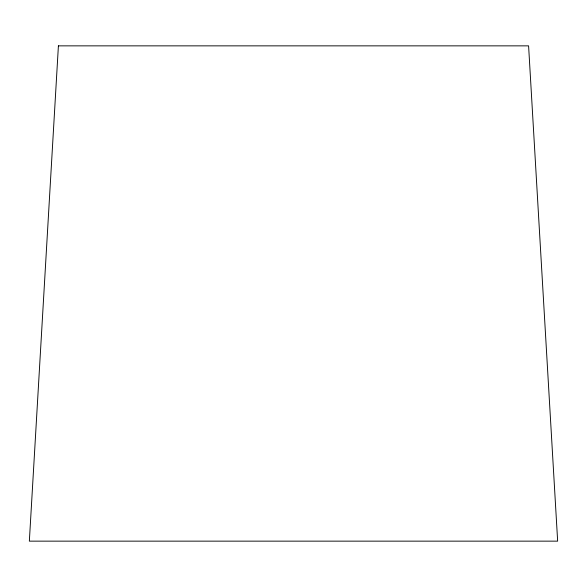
<?xml version="1.0" encoding="UTF-8"?>
<svg xmlns="http://www.w3.org/2000/svg" width="587" height="587" viewBox="0 0 587 587"><rect width="100%" height="100%" fill="white"/><g stroke="black" fill="none" stroke-linecap="round" stroke-linejoin="round"><path stroke-width="0.88" d="M58.406 45.859L29.35 541.141L557.65 541.141L528.593 45.859L58.406 45.859"/></g></svg>
